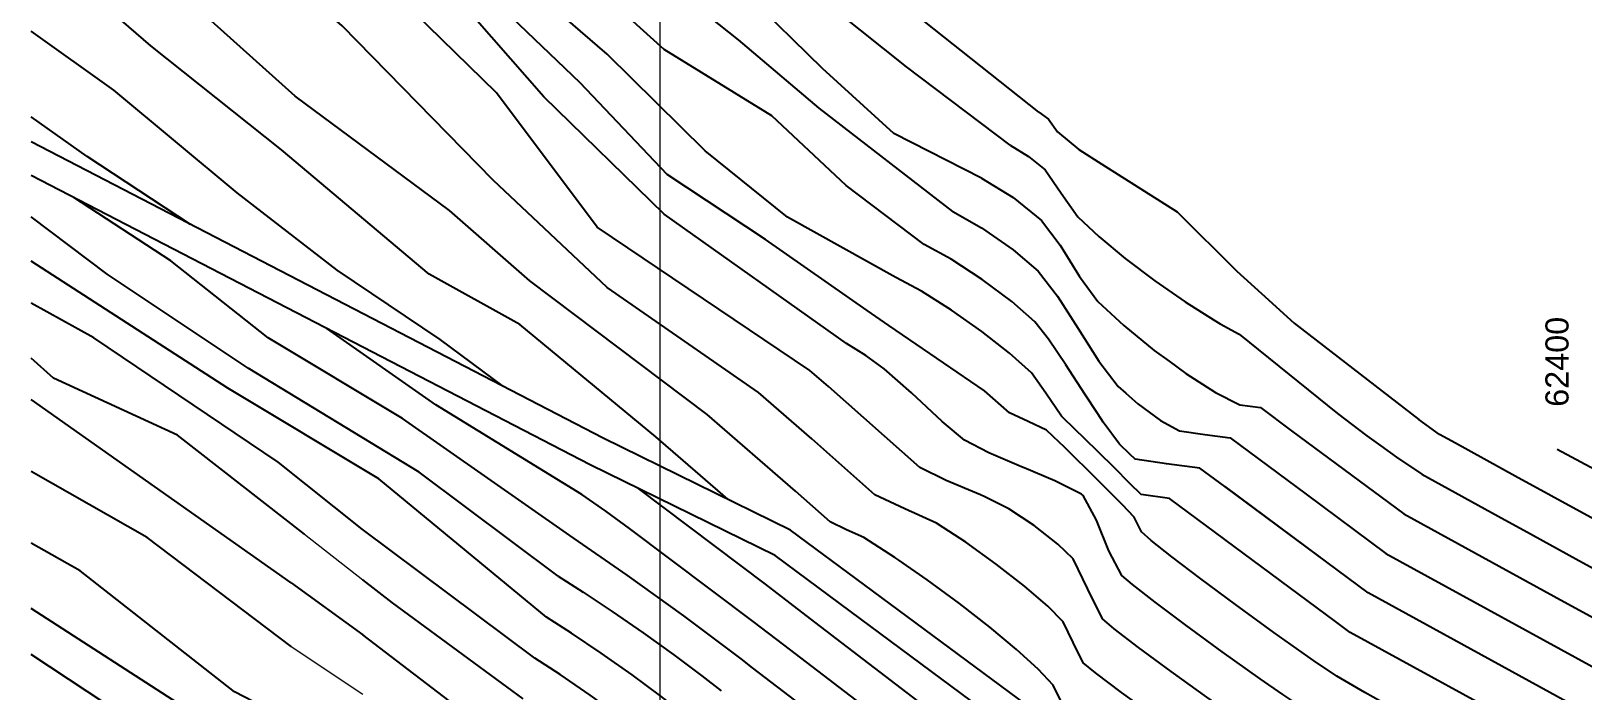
# Model space of a CAD drawing. Extents: x -3306 to 128006, y 43119 to 174431.
# Drawn here: x 62358.03 to 62399.92, y 108753.42 to 108771.22 of the extents above; entities that cross this region are included whole.
import ezdxf
from ezdxf.enums import TextEntityAlignment as Align

# ---------------------------------------------------------------- set-up
doc = ezdxf.new("R2010")
doc.units = 0
doc.header["$MEASUREMENT"] = 0
for name, color, linetype in [('coordinate', 2, 'Continuous'), ('curve livello 1m', 2, 'Continuous'), ('curve livello 5m', 7, 'Continuous'), ('Strade', 7, 'Continuous')]:
    doc.layers.add(name, color=color, linetype=linetype)
doc.styles.add('ARIAL', font='arial.ttf')

msp = doc.modelspace()

# ---------------------------------------------------------------- linework, layer by layer
at = {"layer": 'coordinate', "linetype": 'Continuous', "lineweight": 0}
msp.add_line((62375, 108781.483), (62375, 108626.219), dxfattribs=at)
at = {"layer": 'curve livello 1m', "linetype": 'Continuous', "lineweight": 0}
for p, q in [((62365.412, 108757.649), (62366.988, 108756.418)), ((62365.048, 108754.621), (62366.988, 108753.341))]:
    msp.add_line(p, q, dxfattribs=at)
at = {"layer": 'curve livello 1m', "flags": 128}
for points in [[(62385.231, 108769.033), (62380.843, 108772.523), (62377.169, 108775.769), (62373.836, 108778.375), (62370.204, 108781.707), (62367.895, 108783.535)], [(62384.459, 108768.142), (62381.655, 108770.259), (62376.741, 108774.189), (62373.11, 108777.564), (62368.837, 108780.511), (62366.787, 108782.924)], [(62383.686, 108767.252), (62381.313, 108768.465), (62379.391, 108770.216), (62377.382, 108772.181), (62373.323, 108775.47), (62370.033, 108778.29), (62366.316, 108781.323), (62365.491, 108782.209)], [(62382.913, 108766.361), (62379.305, 108769.148), (62377.126, 108770.985), (62374.819, 108772.822), (62371.742, 108775.3), (62368.88, 108777.435), (62366.188, 108779.614), (62364.302, 108781.554)], [(62381.368, 108764.579), (62378.451, 108766.201), (62376.229, 108767.995), (62373.58, 108770.601), (62370.76, 108773.036), (62367.213, 108776.325), (62364.607, 108778.674), (62362.467, 108780.542)], [(62380.595, 108763.688), (62377.852, 108765.603), (62375.203, 108767.354), (62372.853, 108769.832), (62369.777, 108772.779), (62366.316, 108776.111), (62363.239, 108778.888), (62361.727, 108780.134)], [(62380.044, 108762.8), (62375.118, 108766.286), (62371.871, 108769.447), (62369.563, 108772.096), (62366.23, 108775.428), (62360.888, 108779.671)], [(62379.054, 108762.069), (62373.306, 108765.936), (62370.59, 108769.557), (62366.153, 108773.902), (62361.807, 108776.799), (62359.822, 108779.084)], [(62376.278, 108760.877), (62371.495, 108764.487), (62369.322, 108766.388), (62365.157, 108769.466), (62360.629, 108773.54), (62358.031, 108775.897)], [(62374.891, 108760.281), (62371.223, 108763.311), (62368.779, 108764.668), (62364.795, 108768.018), (62361.263, 108770.824), (62358.031, 108773.619)], [(62370.778, 108761.636), (62369.072, 108762.904), (62366.297, 108764.777), (62363.592, 108766.857), (62360.262, 108769.631), (62358.031, 108771.224)], [(62362.337, 108766.004), (62359.543, 108767.837), (62358.031, 108768.91)], [(62385.231, 108769.033), (62385.49, 108768.852), (62385.733, 108768.502), (62386.306, 108768.028), (62386.934, 108767.63)], [(62384.459, 108768.142), (62384.95, 108767.844), (62385.398, 108767.483), (62385.398, 108767.483), (62385.837, 108766.852), (62386.28, 108766.214), (62386.28, 108766.214), (62386.85, 108765.682), (62387.563, 108765.093), (62388.359, 108764.491), (62389.178, 108763.919), (62389.959, 108763.422), (62390.125, 108763.33)], [(62386.934, 108767.63), (62388.965, 108766.35), (62390.57, 108764.745), (62391.236, 108764.146)], [(62383.686, 108767.252), (62384.534, 108766.737), (62385.306, 108766.114), (62385.306, 108766.114), (62385.802, 108765.446), (62386.326, 108764.604), (62386.827, 108763.926), (62386.827, 108763.926), (62387.522, 108763.278), (62388.345, 108762.61), (62388.748, 108762.317)], [(62382.913, 108766.361), (62383.685, 108765.92), (62384.538, 108765.322), (62385.214, 108764.746), (62385.214, 108764.746), (62385.736, 108764.076), (62386.29, 108763.2), (62386.846, 108762.319), (62387.373, 108761.638), (62387.373, 108761.638), (62387.578, 108761.456)], [(62372.261, 108756.517), (62368.507, 108759.327), (62363.889, 108762.134), (62360.086, 108764.668), (62358.031, 108766.209)], [(62371.945, 108755.414), (62367.421, 108759.146), (62363.346, 108761.591), (62358.031, 108765.021)], [(62386.227, 108760.463), (62385.843, 108760.839), (62385.417, 108761.458), (62385.031, 108762.008), (62384.441, 108762.539), (62383.692, 108763.123), (62382.871, 108763.699), (62382.067, 108764.204), (62381.368, 108764.579)], [(62371.629, 108754.312), (62366.968, 108757.789), (62364.704, 108759.599), (62359.724, 108762.948), (62358.031, 108763.886)], [(62391.236, 108764.146), (62392.123, 108763.348), (62395.49, 108760.749)], [(62385.78, 108760.134), (62385.439, 108760.46), (62384.946, 108760.69), (62384.437, 108760.924), (62383.764, 108761.52), (62381.179, 108763.278), (62380.595, 108763.688)], [(62372.893, 108758.722), (62368.96, 108761.138), (62366.015, 108763.199)], [(62390.125, 108763.33), (62390.64, 108763.044)], [(62390.64, 108763.044), (62393.294, 108760.908), (62394.082, 108760.31), (62394.458, 108760.038)], [(62384.837, 108759.441), (62384.764, 108759.472), (62383.885, 108759.847), (62383.227, 108760.188), (62382.626, 108760.696), (62381.79, 108761.469), (62381.055, 108762.112), (62380.558, 108762.469), (62380.044, 108762.8)], [(62365.412, 108757.649), (62361.988, 108760.323), (62358.637, 108761.862), (62358.031, 108762.399)], [(62388.748, 108762.317), (62389.202, 108761.986), (62390.002, 108761.475), (62390.654, 108761.144), (62390.654, 108761.144), (62391.215, 108761.066), (62392.054, 108760.445), (62395.082, 108758.203), (62399.134, 108755.981), (62401.367, 108754.761)], [(62383.77, 108758.656), (62383.655, 108758.711), (62382.732, 108759.099), (62382.016, 108759.453), (62379.556, 108761.633), (62379.054, 108762.069)], [(62387.578, 108761.456), (62387.906, 108761.165), (62388.517, 108760.721), (62389.024, 108760.438), (62389.024, 108760.438), (62389.711, 108760.344), (62390.395, 108760.249), (62390.395, 108760.249), (62392.447, 108758.73), (62394.6, 108757.136), (62400.464, 108753.92), (62403.007, 108752.53)], [(62381.452, 108756.951), (62381.344, 108757.026), (62380.511, 108757.559), (62380.043, 108757.774), (62379.596, 108757.982), (62378.66, 108758.812), (62376.278, 108760.877)], [(62402.156, 108750.304), (62398.856, 108752.139), (62393.636, 108755.001), (62393.233, 108755.3), (62388.756, 108758.615), (62387.988, 108758.72), (62387.69, 108759.022), (62387.264, 108759.454), (62386.444, 108760.251), (62386.227, 108760.463)], [(62398.086, 108759.222), (62396.473, 108760.104), (62396.045, 108760.338), (62395.49, 108760.749)], [(62376.837, 108758.594), (62374.891, 108760.281)], [(62400.506, 108749.801), (62399.822, 108750.207), (62398.97, 108750.686), (62398.002, 108751.214), (62396.972, 108751.77), (62395.931, 108752.331), (62394.932, 108752.875), (62394.03, 108753.379), (62393.275, 108753.821), (62392.639, 108754.243), (62391.574, 108755.003), (62390.539, 108755.755), (62389.6, 108756.451), (62388.821, 108757.042), (62388.266, 108757.481), (62388, 108757.719), (62387.807, 108758.115), (62387.489, 108758.445), (62386.843, 108759.092), (62385.911, 108760.009), (62385.78, 108760.134)], [(62394.458, 108760.038), (62394.884, 108759.731), (62395.563, 108759.271), (62395.563, 108759.271), (62397.803, 108758.042), (62398.322, 108757.759)], [(62365.048, 108754.621), (62361.164, 108757.564), (62358.031, 108759.34)], [(62400.661, 108748.081), (62399.595, 108748.812), (62398.856, 108749.298), (62398.213, 108749.678), (62397.4, 108750.131), (62396.481, 108750.63), (62395.52, 108751.148), (62394.58, 108751.657), (62393.724, 108752.132), (62393.017, 108752.544), (62392.487, 108752.881), (62391.815, 108753.328), (62391.202, 108753.749), (62390.176, 108754.482), (62389.201, 108755.195), (62388.366, 108755.821), (62387.761, 108756.292), (62387.475, 108756.542), (62387.118, 108757.2), (62386.784, 108758.027), (62386.425, 108758.693), (62386.378, 108758.73), (62385.661, 108759.091), (62384.837, 108759.441)], [(62409.938, 108752.428), (62409.692, 108752.615), (62408.944, 108753.095), (62407.801, 108753.795), (62406.477, 108754.588), (62405.182, 108755.344), (62398.086, 108759.222)], [(62379.185, 108755.284), (62377.855, 108756.302), (62374.429, 108758.882)], [(62378.346, 108754.667), (62377.525, 108755.295), (62374.186, 108757.81), (62373.542, 108758.27), (62372.893, 108758.722)], [(62401.502, 108745.852), (62399.788, 108747.055), (62398.264, 108748.1), (62397.206, 108748.795), (62396.621, 108749.139), (62395.87, 108749.553), (62395.032, 108750.006), (62394.183, 108750.464), (62393.399, 108750.896), (62392.758, 108751.267), (62392.138, 108751.659), (62391.338, 108752.183), (62390.5, 108752.746), (62389.764, 108753.255), (62388.799, 108753.947), (62387.92, 108754.595), (62387.26, 108755.1), (62386.949, 108755.365), (62386.554, 108756.173), (62386.157, 108756.989), (62385.743, 108757.383), (62385.101, 108757.883), (62384.423, 108758.34), (62383.77, 108758.656)], [(62398.322, 108757.759), (62399.726, 108756.992)], [(62365.048, 108752.613), (62363.523, 108753.403), (62359.361, 108756.663), (62358.031, 108757.414)], [(62400.786, 108743.075), (62398.041, 108745.001), (62395.6, 108746.676), (62393.906, 108747.789), (62393.093, 108748.242), (62392.242, 108748.714), (62391.133, 108749.414), (62389.703, 108750.351), (62388.205, 108751.358), (62386.889, 108752.267), (62386.24, 108752.739), (62385.899, 108753.01), (62385.62, 108753.581), (62385.216, 108754.011), (62384.63, 108754.545), (62383.905, 108755.148), (62383.086, 108755.786), (62382.217, 108756.423), (62381.452, 108756.951)], [(62399.726, 108756.992), (62404.649, 108754.301), (62405.667, 108753.706), (62406.708, 108753.083), (62407.606, 108752.533), (62408.195, 108752.155), (62408.195, 108752.155), (62408.87, 108751.642)], [(62371.313, 108753.209), (62367.783, 108755.797), (62366.988, 108756.418)], [(62372.261, 108756.517), (62372.929, 108756.093), (62373.713, 108755.569), (62374.551, 108754.988), (62375.379, 108754.394), (62376.137, 108753.831), (62376.657, 108753.424)], [(62365.048, 108751.357), (62362.274, 108752.918), (62358.031, 108755.649)], [(62375.722, 108752.737), (62375.664, 108752.792), (62375.03, 108753.283), (62374.253, 108753.855), (62373.42, 108754.442), (62372.621, 108754.983), (62371.945, 108755.414)], [(62402.281, 108738.954), (62392.545, 108745.64), (62391.337, 108746.446), (62390.47, 108746.904), (62389.527, 108747.474), (62388.562, 108748.077), (62387.623, 108748.681), (62386.756, 108749.254), (62386.01, 108749.767), (62385.431, 108750.186), (62385.066, 108750.481), (62384.546, 108751.146), (62384.127, 108751.484), (62383.291, 108752.14), (62379.185, 108755.284)], [(62401.229, 108738.275), (62393.307, 108743.715), (62390.596, 108745.524), (62389.991, 108745.851), (62389.262, 108746.222), (62388.65, 108746.552), (62387.698, 108747.132), (62386.742, 108747.739), (62385.875, 108748.313), (62385.19, 108748.792), (62384.78, 108749.114), (62384.249, 108749.788), (62383.691, 108750.506), (62383.422, 108750.727), (62382.812, 108751.213), (62381.984, 108751.866), (62381.062, 108752.587), (62378.346, 108754.667)], [(62365.048, 108750.285), (62361.561, 108752.081), (62358.031, 108754.409)], [(62374.783, 108752.046), (62374.567, 108752.239), (62373.921, 108752.737), (62373.125, 108753.313), (62372.314, 108753.87), (62371.629, 108754.312)]]:
    msp.add_lwpolyline(points, dxfattribs=at)
at = {"layer": 'curve livello 1m', "lineweight": 0}
msp.add_circle((62350, 108775), 65655.947, dxfattribs=at)
at = {"layer": 'curve livello 5m'}
msp.add_line((62365.048, 108756.341), (62366.988, 108754.936), dxfattribs=at)
at = {"layer": 'curve livello 5m', "flags": 128}
for points in [[(62382.14, 108765.47), (62380.032, 108767.055), (62378.023, 108768.935), (62375.118, 108770.729), (62372.341, 108773.249), (62369.35, 108775.556), (62365.632, 108778.845), (62363.256, 108780.977)], [(62377.666, 108761.473), (62373.578, 108764.306), (62370.499, 108767.203), (62366.424, 108771.367), (62361.173, 108775.893), (62358.958, 108778.607)], [(62372.577, 108757.619), (62368.054, 108760.776), (62364.432, 108762.948), (62361.807, 108765.03), (62359.186, 108766.731)], [(62386.82, 108760.899), (62386.468, 108761.43), (62385.957, 108762.221), (62385.491, 108762.914), (62385.123, 108763.377), (62384.499, 108763.926), (62383.701, 108764.523), (62382.868, 108765.07), (62382.14, 108765.47)], [(62365.048, 108756.341), (62360.811, 108759.327), (62358.031, 108761.289)], [(62382.649, 108757.831), (62382.467, 108757.949), (62381.616, 108758.34), (62380.806, 108758.718), (62379.108, 108760.222), (62377.666, 108761.473)], [(62390.247, 108758.935), (62389.575, 108759.432), (62388.677, 108759.55), (62387.827, 108759.673), (62387.827, 108759.673), (62387.686, 108759.815), (62387.409, 108760.085), (62386.97, 108760.674), (62386.82, 108760.899)], [(62404.806, 108756.898), (62403.682, 108757.529), (62401.275, 108758.844), (62399.217, 108759.938)], [(62405.048, 108749.755), (62403.703, 108750.778), (62403.052, 108751.172), (62401.794, 108751.859), (62394.118, 108756.068), (62390.247, 108758.935), (62392.812, 108757.035)], [(62377.507, 108754.049), (62377.195, 108754.288), (62375.649, 108755.452), (62374.12, 108756.545), (62372.577, 108757.619)], [(62395.556, 108748.292), (62395.556, 108748.292), (62394.907, 108748.666), (62394.062, 108749.124), (62393.201, 108749.591), (62392.5, 108749.991), (62392.5, 108749.991), (62391.635, 108750.537), (62390.521, 108751.267), (62389.353, 108752.052), (62388.327, 108752.761), (62388.327, 108752.761), (62387.465, 108753.381), (62386.761, 108753.909), (62386.424, 108754.187), (62386.424, 108754.187), (62386.157, 108754.734), (62385.888, 108755.285), (62385.888, 108755.285), (62385.474, 108755.709), (62384.843, 108756.251), (62384.076, 108756.848), (62383.257, 108757.435), (62382.649, 108757.831)], [(62372.845, 108750.621), (62369.775, 108752.81), (62366.988, 108754.936)], [(62389.955, 108744.536), (62389.856, 108744.602), (62389.182, 108744.972), (62388.348, 108745.399), (62387.512, 108745.827), (62386.83, 108746.2), (62386.83, 108746.2), (62385.868, 108746.795), (62385.002, 108747.368), (62384.493, 108747.747), (62384.493, 108747.747), (62383.981, 108748.364), (62383.383, 108749.19), (62382.835, 108749.866), (62382.835, 108749.866), (62382.63, 108750.039), (62382.166, 108750.412), (62381.498, 108750.943), (62380.683, 108751.586), (62379.776, 108752.298), (62378.832, 108753.034), (62378.832, 108753.034), (62377.507, 108754.049)]]:
    msp.add_lwpolyline(points, dxfattribs=at)
at = {"layer": 'Strade', "linetype": 'Continuous', "flags": 128}
for points in [[(62373.475, 108760.24), (62358.031, 108768.232)], [(62373.123, 108759.522), (62358.031, 108767.329)], [(62380.536, 108756.277), (62378.528, 108757.765), (62373.475, 108760.24)], [(62379.862, 108755.781), (62378.11, 108757.079), (62373.123, 108759.522)], [(62447.16, 108707.212), (62442.45, 108712.599), (62435.509, 108718.13), (62428.3, 108722.109), (62421.967, 108724.038), (62417.62, 108725.379), (62412.54, 108732.543), (62403.989, 108740.376), (62392.376, 108747.853), (62385.793, 108752.382), (62380.536, 108756.277)], [(62446.513, 108706.736), (62441.895, 108712.018), (62435.063, 108717.462), (62427.987, 108721.368), (62421.732, 108723.273), (62417.124, 108724.695), (62411.937, 108732.011), (62403.499, 108739.74), (62391.933, 108747.187), (62385.328, 108751.731), (62379.862, 108755.781)]]:
    msp.add_lwpolyline(points, dxfattribs=at)

# ---------------------------------------------------------------- texts
at = {"layer": 'coordinate', "color": 1, "style": 'ARIAL'}
msp.add_text('62400', height=0.625, rotation=90, dxfattribs=at).set_placement((62399.527, 108763.516), align=Align.RIGHT)

doc.saveas('drawing.dxf')
